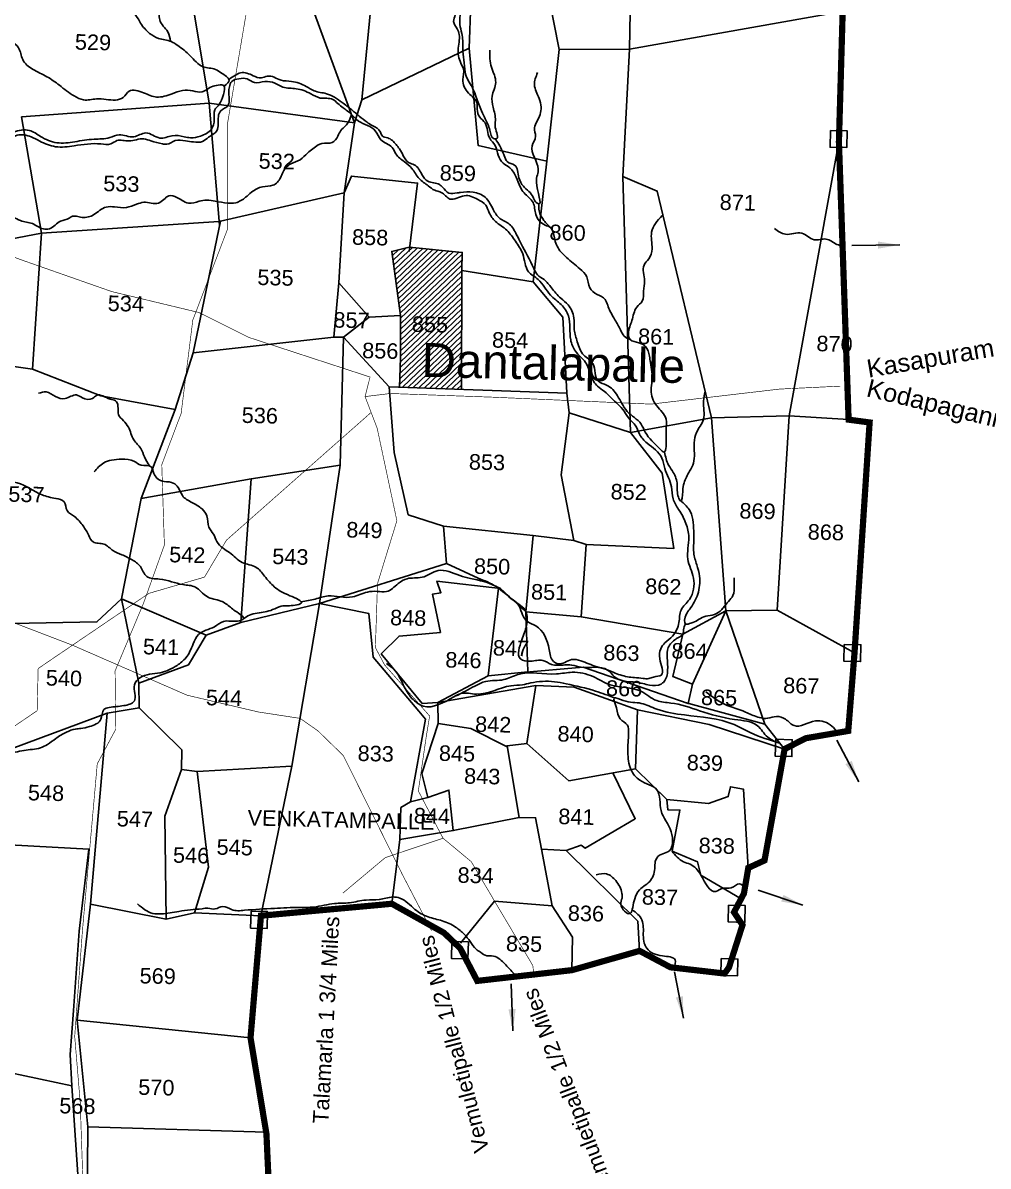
# Model space of a CAD drawing. Header units: feet. Extents: x 786471 to 797175, y 1568667 to 1582707.
# Drawn here: x 793916 to 795469, y 1574511 to 1576350 of the extents above; entities that cross this region are included whole.
import ezdxf
from ezdxf.enums import TextEntityAlignment as Align

# ---------------------------------------------------------------- set-up
doc = ezdxf.new("R2010")
doc.units = ezdxf.units.FT
doc.header["$LTSCALE"] = 15
doc.header["$MEASUREMENT"] = 0
doc.linetypes.add('HIDDEN2', pattern=[0.1875, 0.125, -0.0625])
for name, color, linetype in [('PLOT', 7, 'Continuous'), ('PLOT NO', 7, 'Continuous'), ('ROADS', 6, 'Continuous'), ('TANKS-STREAM', 4, 'Continuous'), ('text2', 7, 'Continuous'), ('VILLAGE', 30, 'Continuous'), ('VILLAGE STONES', 240, 'Continuous')]:
    doc.layers.add(name, color=color, linetype=linetype)
doc.layers.add('VILLAGE BOUNDRY', color=5, linetype='HIDDEN2', lineweight=100)
doc.styles.get("Standard").update_dxf_attribs({"font": 'arial.ttf'})
doc.linetypes.add('DOTS', pattern='A,1e-06,-3,["●",Standard,S=3,R=0,X=-1.25,Y=-1.25],-3', length=6.000001)
doc.dimstyles.get("Standard").update_dxf_attribs({"dimtxt": 0.18, "dimasz": 35, "dimexe": 0.18, "dimexo": 0.0625, "dimgap": 0.09, "dimtad": 0, "dimtih": 1, "dimtoh": 1, "dimdec": 4, "dimzin": 0, "dimdsep": 46, "dimtxsty": 'Standard', "dimcen": 0.09, "dimadec": 0, "dimazin": 0, "dimtfac": 1, "dimtdec": 4, "dimtofl": 0, "dimtmove": 0, "dimatfit": 3, "dimfxl": 1, "dimtolj": 1, "dimtzin": 0, "dimarcsym": 0})

msp = doc.modelspace()

# ---------------------------------------------------------------- hatches: boundary and pattern name
at = {"layer": 'VILLAGE', "lineweight": -2}
h = msp.add_hatch(dxfattribs=at)
h.set_pattern_fill('ANSI31', color=256, scale=50.532126, angle=-1.3773)
h.set_pattern_definition([(43.62269374, (-46443.632, 2862.1966), (-4.357804127, 4.572517276), [])])
h.paths.add_polyline_path([(794524.1, 1575879), (794524.1, 1575811.1), (794522.3, 1575764), (794622, 1575760.3), (794622.5, 1575951.5), (794623.2, 1575980.7), (794538, 1575989.1), (794509.7, 1575982.3)])
h.paths.add_polyline_path([(794539.2, 1575748.4), (794997.8, 1575737.4), (795000.3, 1575842), (794541.7, 1575853)], flags=9)
h.paths.add_polyline_path([(794535.3, 1575846.3), (794606.3, 1575844.6), (794607.2, 1575882.9), (794536.2, 1575884.6)], flags=24)

# ---------------------------------------------------------------- linework, layer by layer
at = {"layer": 'PLOT', "lineweight": -2}
for points in [[(793756.9, 1575817.3), (793638.8, 1575840.4), (793637.8, 1575897.7), (793648.6, 1575954.5), (793946.4, 1576011.4), (793914.2, 1576198.5), (794215.9, 1576220.9), (794157.4, 1576573), (794299.1, 1576601.5), (794408.2, 1576602.4), (794454.3, 1576562.7), (794575.6, 1576596.4), (794669.4, 1576587.9), (794775.8, 1576606.6), (794886, 1576628.8), (795158, 1576800.5)], [(794886, 1576628.8), (794895.3, 1576456.2), (794892.2, 1576307.6), (794881.6, 1576102.5)], [(794449.8, 1576189.3), (794299.1, 1576601.5)], [(794775.8, 1576606.6), (794746.6, 1576473.3), (794779, 1576307.1), (794759.5, 1576127.2), (794737.3, 1575933.4)], [(794669.4, 1576587.9), (794642.2, 1576528.7), (794634.6, 1576309.4)], [(794461.6, 1576226.2), (794479.3, 1576409.1), (794454.3, 1576562.7)], [(794892.2, 1576307.6), (795234.3, 1576367.9)], [(794759.5, 1576127.2), (794648.8, 1576152.8), (794634.6, 1576309.4), (794461.6, 1576226.2), (794449.8, 1576189.3)], [(794779, 1576307.1), (794892.2, 1576307.6)], [(794433.3, 1576076.5), (794449.8, 1576189.3), (794215.9, 1576220.9), (794232.9, 1576024.6)], [(795149.4, 1575717.6), (795229.3, 1576158.5)], [(794433.3, 1576076.5), (794445, 1576103.3), (794551.4, 1576092.2), (794537.7, 1575982.3)], [(795024.4, 1575714.3), (794893.9, 1575691.1), (794881.6, 1576102.5), (794937.1, 1576079.2), (795024.4, 1575714.3)], [(794416.6, 1575844.5), (794190.4, 1575819.1), (794234.2, 1576030.9), (794433.3, 1576076.5), (794424.6, 1575931.8)], [(794231.6, 1576030.3), (793946.4, 1576011.4), (793931.9, 1575793), (794041.5, 1575750.2), (794161.4, 1575727.7), (794190.4, 1575819.1)], [(794791.3, 1575755), (794785.2, 1575876.4), (794737.3, 1575933.4), (794622.5, 1575951.5), (794623.2, 1575980.7), (794538, 1575989.1), (794509.7, 1575982.3), (794524.1, 1575879), (794524.1, 1575811.1), (794522.3, 1575764)], [(794622, 1575760.3), (794622.5, 1575951.5)], [(794473.6, 1575876.5), (794424.6, 1575931.8), (794416.6, 1575844.5), (794432, 1575844.1), (794426.7, 1575638.5)], [(794524.1, 1575879), (794473.6, 1575876.5), (794432, 1575844.1), (794505.8, 1575764.6)], [(793716.8, 1575476.5), (793726.2, 1575539.2), (793752.1, 1575547.4), (793774.6, 1575684), (793756.9, 1575817.3), (793931.9, 1575793)], [(794822.5, 1575511), (794963.7, 1575504.6), (794944.9, 1575625.7), (794893.9, 1575691.1), (794795.5, 1575722.6), (794791.4, 1575754), (794505.8, 1575764.6), (794513.5, 1575658.8), (794536.5, 1575558.6), (794592.9, 1575540.2), (794737.3, 1575525.3)], [(794161.4, 1575727.7), (794106.8, 1575584.9)], [(794802.8, 1575517.1), (794782.3, 1575623), (794795.5, 1575722.6)], [(794978.4, 1575366.5), (795047.6, 1575404.2), (795024.4, 1575714.3), (795149.4, 1575717.6), (795244.9, 1575711.6)], [(795149.4, 1575717.6), (795129.7, 1575405.1)], [(794102.7, 1575287.9), (794182.9, 1575317.3), (794211.2, 1575364.8), (794075.2, 1575423.6), (794106.8, 1575584.9), (794283.5, 1575616.4), (794266.9, 1575385.5), (794393.4, 1575415.7), (794426.7, 1575638.5), (794283.5, 1575616.4)], [(794592.9, 1575540.2), (794597.9, 1575480.1)], [(794719.5, 1575305), (794817.7, 1575313.6), (794986.8, 1575254.9), (794993.8, 1575286.1), (794962.2, 1575298.3), (794978.4, 1575366.5), (794814.7, 1575394.3), (794725.8, 1575402.7), (794737.3, 1575525.3), (794802.8, 1575517.1), (794822.5, 1575511), (794814.7, 1575394.3)], [(793720.1, 1575031.7), (793729.1, 1575168), (793716.8, 1575476.5), (793895.3, 1575394.7), (793899.2, 1575383.9), (794035.4, 1575386.4), (794075.2, 1575423.6), (794102.7, 1575287.9), (794103.5, 1575247.9)], [(794393.4, 1575415.7), (794473, 1575399.6), (794479.8, 1575329.5), (794553.3, 1575242.7), (794564.2, 1575229.8), (794539.8, 1575096.9), (794568, 1575103.8), (794558.3, 1575142.6), (794584.6, 1575222.7), (794584.1, 1575256.4), (794558.9, 1575254.9), (794493, 1575334.7), (794521.7, 1575363.6), (794588.1, 1575369.3), (794575.3, 1575430.7), (794588.8, 1575433.3), (794582.4, 1575451.9), (794684.6, 1575440), (794597.9, 1575480.1), (794393.4, 1575415.7)], [(794684.6, 1575440), (794725.8, 1575402.7), (794728.9, 1575306), (794665.2, 1575299.4), (794584.1, 1575256.4)], [(794665.2, 1575299.4), (794681.6, 1575440.3)], [(794393.4, 1575415.7), (794349.1, 1575154)], [(795047.6, 1575404.2), (794993.8, 1575286.1)], [(795110.3, 1575221.6), (795047.6, 1575404.2), (795129.7, 1575405.1), (795254.4, 1575336.5)], [(794266.9, 1575385.5), (794211.2, 1575364.8)], [(794584.1, 1575256.4), (794741.9, 1575283.9), (794803.4, 1575281.4), (794905.3, 1575245)], [(794741.9, 1575283.9), (794727.2, 1575190.8)], [(794020.6, 1574574), (794003.8, 1574745.5), (794025.3, 1574932.1), (794032.8, 1575019.3), (794051.7, 1575239.5), (794103.5, 1575247.9), (794172, 1575180.6), (794171.8, 1575149), (794197, 1575145.9), (794349.1, 1575154), (794299.4, 1574913.7)], [(794902, 1575150.1), (794905.3, 1575245), (795020.3, 1575221.4), (795141.9, 1575181.7), (795110.3, 1575221.6), (794982, 1575256.5)], [(793995.3, 1574639.9), (793992.3, 1574690.4), (793997.5, 1574761.4), (794006.7, 1574888.7), (794022.5, 1575020.6), (793835.4, 1575030.8), (793720.1, 1575031.7), (793643.8, 1575038.8), (793622.5, 1575186.2), (793680.7, 1575155), (793729.1, 1575168), (793899.2, 1575182.6), (794051.7, 1575239.5)], [(794695.7, 1575185.5), (794636.9, 1575214.8), (794584.6, 1575222.7)], [(794952.6, 1575100.4), (794902, 1575150.1), (794794.7, 1575130.9), (794727.2, 1575190.8), (794695.4, 1575187.1), (794715, 1575071.6)], [(794192.2, 1574918.5), (794146.7, 1574907.9), (794144.5, 1575073.8), (794171.8, 1575149)], [(794197, 1575145.9), (794215, 1574991.9), (794192.2, 1574918.5), (794299.4, 1574913.7)], [(794865.4, 1575143.5), (794901.7, 1575069.6), (794820.9, 1575022.3), (794814.8, 1575027), (794790.7, 1575018.5)], [(795071.9, 1574940.8), (795007.2, 1574979.1), (795001.5, 1575000.5), (794960.8, 1575017.5), (794973.5, 1575083.5), (794953.8, 1575084), (794952.6, 1575100.4), (795019.4, 1575094.3), (795051.3, 1575105.4), (795054.6, 1575121), (795075.8, 1575117.2), (795083.5, 1574990.6)], [(794522.7, 1575036.4), (794608.9, 1575050.7), (794601.9, 1575115.7), (794568, 1575103.8)], [(794539.8, 1575096.9), (794524.4, 1575087.6), (794522.7, 1575036.4), (794510, 1574932.9)], [(794608.9, 1575050.7), (794715, 1575071.6), (794741.3, 1575071.3), (794750.8, 1575020.9), (794768.1, 1574929.5), (794800.8, 1574879.3), (794799.6, 1574826.1)], [(794750.8, 1575020.9), (794790.7, 1575018.5), (794905.9, 1574904.8), (794908.6, 1574857.1)], [(794768.1, 1574929.5), (794675.3, 1574937), (794620.2, 1574869.3)], [(794025.3, 1574932.1), (794146.7, 1574907.9)], [(794003.8, 1574745.5), (794282.6, 1574717.4)], [(794011.2, 1574402.6), (793995.3, 1574639.9), (793894.1, 1574661.7), (793800.5, 1574662.8), (793791.6, 1574626.4), (793544.2, 1574711.6)], [(794019.9, 1574442.6), (794020.6, 1574574), (794307.7, 1574565.3)]]:
    msp.add_lwpolyline(points, dxfattribs=at)
at = {"layer": 'ROADS', "linetype": 'DOTS', "lineweight": -3, "ltscale": 0.25, "const_width": 1}
for points in [[(794015.8, 1574400.1), (794008.6, 1574613), (793999.7, 1574719.6), (794012, 1574887.8), (794036, 1575158), (794065.9, 1575213.9), (794064.7, 1575307.4), (794110.5, 1575416.5), (794144, 1575510), (794139.8, 1575639.1), (794171, 1575721.8), (794189.7, 1575871.7), (794245.6, 1576018.2), (794245.6, 1576188.1), (794290.2, 1576451.2), (794303.9, 1576631.6), (794343.9, 1576709.8), (794376.8, 1576859.4), (794459.2, 1577103.9), (794511.7, 1577248), (794502.3, 1577315.3), (794410.3, 1577448.1)], [(794199.4, 1575884), (794059.4, 1575917.6), (793911.1, 1575969.6), (793731.9, 1576038.9), (793652.2, 1576087.3), (793580.2, 1576146.2), (793553.1, 1576169.7), (793452.4, 1576218.1), (793291.3, 1576268.4), (793118.7, 1576324), (793047.1, 1576392.4), (792741.7, 1576455.7), (792381.3, 1576544.3), (792234.5, 1576573.6), (792052.7, 1576629.6), (791791.2, 1576745), (791631, 1576846.7), (791563.4, 1576855.9)], [(794119, 1575432.2), (793996.1, 1575348.8), (793755.6, 1575441), (793555.6, 1575556.1), (793334.9, 1575737.5), (792980.9, 1575973), (792792.9, 1576135.8), (792583.7, 1576323.7), (792356.4, 1576494.9), (792266.8, 1576567.5)], [(794466.9, 1575748.7), (794474.9, 1575780.2), (794279.9, 1575843.9), (794199.4, 1575884)], [(794431.3, 1574950.1), (794499.5, 1575007.2), (794592.4, 1575038.3), (794552.6, 1575114.3), (794565.5, 1575203), (794570.8, 1575234.9), (794498.2, 1575317.3), (794483.5, 1575345), (794486.9, 1575447.9), (794518.1, 1575549), (794486.4, 1575697.7), (794466.9, 1575748.7), (794507.3, 1575753.7), (794671.4, 1575747.8), (794927.1, 1575736.6), (795133.8, 1575760.8), (795231.6, 1575765.5)], [(794476.6, 1575723.2), (794243.8, 1575517.7), (794208.5, 1575458.3), (794119, 1575432.2)], [(793996.1, 1575348.8), (793940.9, 1575311.3), (793939.3, 1575243.5), (793875.4, 1575199.9), (793760.9, 1575139.9), (793676.3, 1575067.9), (793601.8, 1574969.8), (793572.9, 1574901.3), (793544.7, 1574805), (793526.6, 1574777.1), (793475.1, 1574743.7), (793444.8, 1574692.6), (793390.1, 1574630.9), (793365.9, 1574575.8), (793344.5, 1574527.2), (793325.7, 1574458)], [(793996.1, 1575348.8), (794180.5, 1575268.4), (794295.2, 1575241.4), (794362.4, 1575231.1), (794391, 1575211.1), (794431.9, 1575171.3), (794526.5, 1574980.7), (794573.9, 1574889.6)], [(794592.4, 1575038.3), (794637.8, 1575000.6), (794675.3, 1574937), (794698.9, 1574897.3), (794736.8, 1574833.5), (794738.4, 1574819.2)]]:
    msp.add_lwpolyline(points, dxfattribs=at)
at = {"layer": 'TANKS-STREAM', "lineweight": -2}
for points in [[(794364.1, 1575418.6), (794386.8, 1575423.1), (794407.5, 1575428.1), (794427.1, 1575426.4), (794446.6, 1575426.5), (794470.8, 1575434.3), (794486.2, 1575435.4), (794501.3, 1575435.1), (794520.1, 1575447.8), (794534.4, 1575455.8), (794558.5, 1575458), (794584.3, 1575468.8), (794619.2, 1575460.8), (794636.6, 1575456.1), (794678.1, 1575443), (794702.1, 1575424.1), (794712.6, 1575414.6), (794726.2, 1575388.5), (794741.5, 1575379.8), (794763.2, 1575341.8), (794769.9, 1575322.8), (794777.5, 1575318.8), (794799, 1575325.6), (794813.9, 1575323.7), (794840.1, 1575314.1), (794855.1, 1575309.6), (794877.5, 1575300.9), (794900.5, 1575296.6), (794914.1, 1575295.5), (794923.4, 1575295.1), (794931.1, 1575297.6), (794943.4, 1575300.8), (794940.9, 1575327.1), (794942.6, 1575343.1), (794949.4, 1575352.6), (794961.5, 1575363.5), (794971.9, 1575385.3), (794975.3, 1575405.3), (794988.7, 1575422.4), (794995.4, 1575456.8), (794986.2, 1575487.4), (794987.7, 1575522.7), (794983.2, 1575544.5), (794971.4, 1575567.3), (794962.5, 1575584.4), (794960, 1575603.5), (794949.3, 1575632.9), (794944.6, 1575649.9), (794920.7, 1575674), (794908.5, 1575688.2), (794901.6, 1575702.9), (794893.3, 1575711.4), (794883.7, 1575725.2), (794863.1, 1575746.5), (794851.8, 1575757.3), (794841, 1575765.3), (794830, 1575782.8), (794821.6, 1575803.8), (794805.3, 1575821.8), (794797.7, 1575840.1), (794794.1, 1575878.4), (794782.5, 1575896.6), (794765.1, 1575912.1), (794745.4, 1575937.1), (794729.9, 1575949.5), (794720.5, 1575978.2), (794708.8, 1575998.5), (794694.9, 1576016.4), (794676.7, 1576030.5), (794666.6, 1576044.5), (794661.1, 1576056.6), (794648.5, 1576065.8), (794626.6, 1576071.9), (794603.3, 1576066.5), (794589.5, 1576077.2), (794578.9, 1576080.6), (794568.5, 1576087.8), (794553.9, 1576099.3), (794542.1, 1576115.7), (794530, 1576126.6), (794516.4, 1576139.1), (794510.3, 1576149.6), (794492.4, 1576161.8), (794483.4, 1576176.2), (794470.8, 1576185), (794456.3, 1576191.9), (794444.9, 1576202.5), (794431.5, 1576213.4), (794423, 1576220.2), (794414.9, 1576226.8), (794394.7, 1576229), (794379.5, 1576235.8), (794356.1, 1576243.9), (794334.8, 1576246.7), (794321.5, 1576253), (794305.7, 1576255.5), (794288.8, 1576253.8), (794277, 1576259.8), (794264, 1576260.1), (794252.4, 1576255.5), (794248.5, 1576247), (794248.1, 1576230.4), (794246.3, 1576216.8), (794234.6, 1576208.4), (794230.5, 1576187.5), (794228.2, 1576176.2), (794215.1, 1576166), (794205.2, 1576159.1), (794190.8, 1576158.3), (794178.1, 1576159.9), (794161.4, 1576160.4), (794147.8, 1576154.6), (794141.1, 1576155.2), (794122.3, 1576159.9), (794110.8, 1576163.3), (794087, 1576159.9), (794067.6, 1576160.4), (794057.7, 1576155.3), (794041.9, 1576155.1), (793999.1, 1576152.2), (793968.6, 1576150.7), (793943.5, 1576159.7), (793929.5, 1576166.4), (793907.3, 1576169.1), (793892, 1576162.3), (793876.9, 1576159.3), (793860.7, 1576155.8), (793844.7, 1576158.2), (793821.5, 1576155.3), (793806, 1576152.8), (793785.4, 1576152.6), (793765.1, 1576149.9), (793742, 1576141.2), (793723.8, 1576143.9), (793708.7, 1576145), (793690.5, 1576143.8), (793674.7, 1576144.7), (793645.6, 1576149.8), (793619.7, 1576145.5), (793603.4, 1576149.8), (793583.1, 1576149.9), (793555.5, 1576153.2), (793541.1, 1576151), (793527.4, 1576156.8), (793492.9, 1576160.9), (793467.7, 1576159.2), (793446.5, 1576166), (793421.4, 1576166.7), (793386.6, 1576175.9), (793364.1, 1576186), (793339.9, 1576173.8), (793326.1, 1576169.5), (793310.1, 1576164), (793296.1, 1576155.1), (793281.2, 1576148.9), (793257.6, 1576132), (793242.1, 1576121.4), (793225, 1576100), (793221.8, 1576096.9), (793213.7, 1576092), (793206.8, 1576082.7), (793194.5, 1576071.1), (793181.4, 1576067.6), (793160.6, 1576069.6), (793127.1, 1576076.4), (793107.4, 1576084.4), (793074.9, 1576085), (793063.3, 1576091.5), (793032.9, 1576097.4), (793024.6, 1576101.9), (793010, 1576104.5), (792994.5, 1576106.4), (792986.4, 1576111.5), (792973.8, 1576120.6), (792963.6, 1576126.3), (792946, 1576130.8), (792935.5, 1576139.5), (792922.2, 1576150), (792906.8, 1576155.6), (792888.1, 1576171.5), (792873.1, 1576174.8), (792861.3, 1576185.3), (792856, 1576199.9), (792850.1, 1576212.8), (792832.9, 1576231.1), (792821.3, 1576243.3), (792810.4, 1576256.6), (792788.5, 1576263.2), (792772.2, 1576267), (792751.7, 1576285.3), (792742.1, 1576298.8), (792729.2, 1576313.6), (792727.9, 1576335.1), (792721.7, 1576349.4), (792715.3, 1576364.4), (792718.6, 1576397.1), (792723.2, 1576421.3), (792722.1, 1576436.2), (792727.6, 1576452.9), (792730.9, 1576469.6), (792725.9, 1576498.9), (792732.8, 1576522.4), (792732.7, 1576535.2), (792736.8, 1576548.9), (792741.6, 1576571.7), (792737.7, 1576587.7), (792742.7, 1576602.5), (792749.1, 1576620.8), (792746.2, 1576641.2), (792750.2, 1576658.3), (792760.2, 1576672.8), (792754.3, 1576699.2)], [(794893.3, 1575840.6), (794883.9, 1575845.8), (794877.8, 1575856), (794869, 1575872), (794861.5, 1575885.8), (794857.3, 1575895.7), (794853.1, 1575904.9), (794840.3, 1575913.1), (794828.6, 1575923.8), (794823.6, 1575941.6), (794812.6, 1575954.2), (794791.2, 1575972.4), (794780.5, 1575983.4), (794771.5, 1576004.2), (794765.8, 1576020.2), (794756.6, 1576024.6), (794741.5, 1576041.6), (794737.2, 1576060.9), (794722.7, 1576076.3), (794716.6, 1576085.9), (794709.8, 1576101.8), (794699.7, 1576116.6), (794689.2, 1576124.2), (794681, 1576136.8), (794676, 1576152.7), (794667.4, 1576164.4), (794659.9, 1576189), (794651.3, 1576198.4), (794647.3, 1576211), (794647, 1576220.3), (794633.3, 1576236.9), (794624.2, 1576258.9), (794625.2, 1576275.8), (794622.1, 1576282.5), (794616.7, 1576305.7), (794618.3, 1576331.2), (794615, 1576340.1), (794609.4, 1576352), (794612, 1576362.9), (794612.7, 1576373.3), (794612.5, 1576390.1), (794616.3, 1576410), (794615, 1576423.5), (794612.1, 1576438.6), (794615.6, 1576469.3), (794607.8, 1576480), (794597.6, 1576492.7), (794583.8, 1576501.5), (794566.1, 1576516.7), (794542.7, 1576528.3), (794529.1, 1576537), (794510, 1576546.6), (794501.8, 1576555), (794483.2, 1576570.7), (794462, 1576582.4), (794452.7, 1576590.8), (794438.7, 1576597.7), (794422.8, 1576604.5), (794404.7, 1576619.2), (794375, 1576640.4)], [(794534.2, 1576533.9), (794558, 1576526.3), (794587.8, 1576510.3), (794608, 1576491.2), (794611.5, 1576485.8), (794623.2, 1576468.3), (794621.6, 1576447.4), (794619.3, 1576433.9), (794622.5, 1576422.9), (794621, 1576414.8), (794614.7, 1576400.9), (794621.4, 1576379.3), (794621.2, 1576370.1), (794619.4, 1576347.3), (794622.5, 1576332.8), (794624, 1576321.4), (794624.1, 1576304.4), (794626.4, 1576285.4), (794629.2, 1576265.5), (794640.5, 1576244), (794645.7, 1576230.3), (794654.4, 1576208.1), (794660.3, 1576195.3), (794667.6, 1576177.2), (794674.4, 1576163.4), (794677.9, 1576163.3), (794676.4, 1576181.5), (794676.6, 1576192.7), (794672.9, 1576214.4), (794671.4, 1576231.8), (794677.1, 1576254), (794674.9, 1576266.1), (794670.2, 1576278.4), (794667.7, 1576306.2)], [(794240.4, 1576248.1), (794248, 1576258.3), (794243.8, 1576263.6), (794236.1, 1576269), (794226.1, 1576274.9), (794206.2, 1576279.4), (794185.2, 1576297.3), (794165.4, 1576313.6), (794155.1, 1576319.7), (794134.6, 1576324.9), (794120.3, 1576333), (794105.7, 1576349.4), (794098, 1576361.5), (794081.3, 1576371.3), (794055.6, 1576380.6), (794040.3, 1576384.9), (794023.6, 1576391.6), (794014.6, 1576404.8), (794005.9, 1576412), (793993.1, 1576422.4), (793985.2, 1576440.9), (793979.6, 1576449.5), (793962.6, 1576454.7), (793950.2, 1576461.7), (793945.8, 1576469.4), (793939.1, 1576472.2), (793918.4, 1576475.7)], [(794153.9, 1576320.2), (794149.6, 1576335.4), (794142, 1576344.8), (794136.5, 1576354.6), (794132.5, 1576373.4), (794121.9, 1576382.6), (794117.7, 1576390.2), (794103.8, 1576394.5), (794093.7, 1576400.5), (794088.2, 1576411.2), (794083.3, 1576420.5), (794070, 1576430.5), (794063.8, 1576436.8)], [(793504.9, 1576169.6), (793525.3, 1576165.7), (793539.7, 1576161.4), (793557.1, 1576163.3), (793574.1, 1576161.4), (793596.8, 1576159.2), (793608.7, 1576157.5), (793618.8, 1576155.5), (793642.5, 1576156.7), (793654.4, 1576158.4), (793671.3, 1576152.3), (793688.1, 1576149.9), (793710.8, 1576152.2), (793738.9, 1576149), (793748.3, 1576150.7), (793759, 1576157.8), (793781, 1576162.1), (793804.9, 1576163.6), (793812.1, 1576162.4), (793826.1, 1576164.6), (793845.5, 1576166.1), (793862.3, 1576163.2), (793873.9, 1576164), (793887.5, 1576171.5), (793901.4, 1576174.7), (793914, 1576177.3), (793926.5, 1576176.9), (793944.8, 1576167.1), (793971, 1576157), (793999.9, 1576158.6), (794030.8, 1576162.8), (794056.2, 1576165.3), (794071, 1576169.7), (794094.9, 1576166.6), (794114.3, 1576172.8), (794136.6, 1576164.6), (794156.5, 1576168.3), (794175.7, 1576166.8), (794186.2, 1576165), (794202, 1576167.8), (794219.6, 1576178.7), (794224.2, 1576194.5), (794225, 1576209.8), (794232.2, 1576218.7), (794238.9, 1576234.5), (794239.1, 1576249.4), (794233.6, 1576250.1), (794212.3, 1576242.8), (794204.7, 1576238.7), (794189.8, 1576240.6), (794173.1, 1576241), (794156.3, 1576235.7), (794131.5, 1576230.6), (794110.6, 1576237.4), (794087.3, 1576239.8), (794077.8, 1576230), (794050.5, 1576226.7), (794034.6, 1576227.5), (794013.9, 1576226), (793998.9, 1576232.3), (793975, 1576249.5), (793955.1, 1576263.3), (793932, 1576275.3), (793916.1, 1576290.9), (793909.5, 1576309.5), (793897.2, 1576320.7), (793862.9, 1576334.8)], [(794247.8, 1576258.9), (794258.3, 1576265.9), (794266.7, 1576269.6), (794286.9, 1576264.9), (794299.9, 1576261.3), (794309.6, 1576264.2), (794331.7, 1576257.8), (794348.6, 1576255.7), (794372.1, 1576247.5), (794384.8, 1576240.6), (794404.8, 1576235.9), (794429.8, 1576222), (794445.5, 1576210), (794470, 1576190.2), (794478.5, 1576184.7)], [(794676.9, 1576163.2), (794689.3, 1576140.1), (794690.7, 1576136.4), (794695.7, 1576126.6), (794707.5, 1576121.1), (794714.5, 1576100.8), (794721.6, 1576087), (794730.3, 1576078.8), (794737.3, 1576069.7), (794741.1, 1576061.9), (794745, 1576059.1), (794742.6, 1576093.7), (794745.6, 1576114.7), (794735.6, 1576152.2), (794741.2, 1576167.4), (794739.3, 1576180.9), (794743.7, 1576191.5), (794750, 1576214.3), (794746.9, 1576228.3), (794739.4, 1576250.3), (794744.4, 1576269.8)], [(794444.9, 1576202.5), (794440.5, 1576190.6), (794435.5, 1576184.2), (794427.9, 1576176.6), (794423.3, 1576167.7), (794414, 1576157.3), (794397.2, 1576156), (794391.6, 1576153.5), (794374.4, 1576140.4), (794362.2, 1576129.8), (794347.3, 1576123.1), (794335.2, 1576110.2), (794331, 1576100.8), (794318.7, 1576088.6), (794302.1, 1576086.2), (794284.1, 1576077.4), (794274.7, 1576069.3), (794258.7, 1576060.5), (794245.5, 1576060.1), (794225.9, 1576062.8), (794212.1, 1576064.7), (794199.9, 1576062.9), (794182.8, 1576059.9), (794172.4, 1576064.4), (794164, 1576068.9), (794151.4, 1576071.7), (794143, 1576065.7), (794134.5, 1576059.9), (794110.7, 1576061.2), (794099.3, 1576058), (794082.8, 1576052.9), (794064, 1576053.8), (794050.4, 1576053.6), (794030.5, 1576041.4), (794011.6, 1576037), (793994.1, 1576038), (793990.7, 1576035.5), (793977.1, 1576030.8), (793959, 1576018.8), (793949.3, 1576018.3), (793931.7, 1576026.9), (793912.3, 1576031.8), (793889.7, 1576042.4), (793873.5, 1576042.6), (793839.6, 1576045.7), (793796.4, 1576049.1), (793780.4, 1576050.8), (793777.6, 1576049.1), (793762.8, 1576045.7), (793756.3, 1576041.5), (793747.2, 1576030), (793730.6, 1576015.7), (793727.6, 1576014.2), (793715.6, 1576011.9), (793706.4, 1576004.5), (793691.4, 1575988.8), (793683.6, 1575977.3), (793672, 1575968.1), (793662.9, 1575957.3), (793652.6, 1575940.7), (793641, 1575925.8), (793636.8, 1575918.7), (793640.5, 1575906.6), (793637.8, 1575894.2), (793630.8, 1575884.1), (793630.1, 1575863.5), (793623.6, 1575853.3), (793608.3, 1575841.9), (793593.3, 1575831), (793575.9, 1575815.9), (793567, 1575806.9), (793555.2, 1575792.6), (793548.9, 1575777.8), (793536.3, 1575763.7), (793530.5, 1575757.2), (793517.6, 1575748.9), (793506.1, 1575733.6), (793499.4, 1575731.6), (793478.7, 1575730.5), (793460.8, 1575727.9), (793441.5, 1575723), (793430.7, 1575712), (793420.5, 1575706.7), (793418.4, 1575700.6), (793399.2, 1575701.4), (793384.3, 1575702.2), (793359, 1575700.4), (793334.4, 1575689.3), (793325.3, 1575684.5), (793314.7, 1575683.2), (793304, 1575676.2), (793291, 1575669.9), (793275.7, 1575669.2), (793256.3, 1575676.1)], [(794478.5, 1576184.7), (794491.6, 1576174.3), (794494.8, 1576167.7), (794503.3, 1576164.8), (794516.8, 1576154.2), (794522.1, 1576147.2), (794528.4, 1576136.1), (794537.6, 1576124.9), (794546, 1576121.6), (794558.4, 1576106.1), (794568.1, 1576095), (794577.2, 1576092.7), (794586.6, 1576089.7), (794591.7, 1576085.4), (794601.9, 1576076.1), (794614.9, 1576076.2), (794620.4, 1576077), (794640.8, 1576077.4), (794660.1, 1576069.3), (794673.1, 1576049.6), (794683.7, 1576035.2), (794698.7, 1576026.3), (794710.8, 1576008.9), (794717.6, 1575995.4), (794738.4, 1575954.7), (794744.3, 1575944.6), (794755, 1575936.8), (794766.6, 1575923.9), (794781.9, 1575906.8), (794793.6, 1575896.3), (794802.9, 1575875.4), (794803.5, 1575856.3), (794808.4, 1575836.9), (794818.8, 1575815.4), (794833.3, 1575801.7), (794842.3, 1575773.3), (794855.6, 1575767.2), (794873, 1575750.1), (794880.1, 1575737.5), (794888.7, 1575724.9), (794911.1, 1575704.4), (794917.8, 1575691.3), (794942.5, 1575663.6), (794947.5, 1575659.5), (794951.4, 1575677.8), (794951.2, 1575693.7), (794951.1, 1575712.6), (794936.1, 1575733.9), (794927, 1575759.4), (794928.9, 1575773.8), (794926, 1575803.3), (794924.4, 1575814), (794918, 1575829.1), (794907.2, 1575835.4), (794893.7, 1575840.2), (794892.8, 1575861.1), (794896.3, 1575871.1), (794904.1, 1575892.7), (794912.7, 1575902.3), (794915.1, 1575918.5), (794916.7, 1575935), (794915.8, 1575960.2), (794923.2, 1575970.3), (794928.6, 1575986.3), (794927.9, 1576013.3), (794944.8, 1576040.1)], [(794746.6, 1576058.7), (794747, 1576047.6), (794754.7, 1576032), (794766.5, 1576019.6)], [(795125.7, 1576019.2), (795143.4, 1576009.8), (795169.5, 1576011.6), (795189.4, 1576001.1), (795208.4, 1576002.1), (795226.1, 1575993.6), (795235.7, 1575990.8)], [(794120.1, 1575637.1), (794111.9, 1575651.6), (794106, 1575665.4), (794094.8, 1575679.2), (794086, 1575699.6), (794078.1, 1575709.9), (794070.4, 1575719.5), (794069.3, 1575733.5), (794065.4, 1575742.1), (794056.7, 1575744.8), (794034.8, 1575750.6), (794028.6, 1575745.9), (794012.1, 1575746.8), (794002.5, 1575751.3), (793984.3, 1575745.6), (793968.7, 1575748.9), (793953.8, 1575756.3), (793941.3, 1575754)], [(794948.8, 1575659.6), (794955.3, 1575638.5), (794962.8, 1575626.8), (794969.2, 1575607.3), (794971.1, 1575586.8), (794974.4, 1575580.9), (794977.9, 1575595.9), (794980.1, 1575610.1), (794989.1, 1575628.8), (794995.2, 1575641.4), (794996.4, 1575674.3), (795000.2, 1575690.8), (795011.2, 1575711.9), (795011.5, 1575741.5), (795014.1, 1575757.3)], [(793746.9, 1575154), (793764.5, 1575155.7), (793770.5, 1575160), (793785.6, 1575164.8), (793803.6, 1575162.2), (793824.1, 1575164.6), (793844.1, 1575175.2), (793870.1, 1575172.3), (793892, 1575175.1), (793904.1, 1575176.8), (793918.2, 1575179.7), (793944.6, 1575183.8), (793956, 1575189.2), (793969.1, 1575198.6), (793986.6, 1575209.1), (794000.8, 1575214), (794009.4, 1575214.9), (794023.3, 1575217.9), (794041.9, 1575229.8), (794046.6, 1575245.2), (794055.4, 1575248.6), (794078.7, 1575251.6), (794095.7, 1575259.1), (794095.7, 1575284.9), (794104.5, 1575296.4), (794137.1, 1575304.6), (794164.3, 1575316.3), (794178.7, 1575328.5), (794190.2, 1575350.8), (794198.7, 1575366), (794224.6, 1575378.6), (794238.9, 1575386.9), (794264.7, 1575388.1), (794271.1, 1575391.2), (794258.2, 1575403.8), (794250.4, 1575409.9), (794234.7, 1575419.8), (794212.6, 1575427), (794193.8, 1575442.3), (794173.7, 1575446.3), (794155.6, 1575451), (794136.1, 1575455.3), (794115.5, 1575459.3), (794105.3, 1575475.5), (794092, 1575486.2), (794075.6, 1575494.4), (794061.2, 1575500.9), (794046.8, 1575511.4), (794029.2, 1575514.9), (794022.3, 1575525.4), (794013.1, 1575540.8), (793999.3, 1575555.6), (793987.5, 1575565.4), (793982.5, 1575579.3), (793969.4, 1575584.8), (793947.1, 1575590.7), (793907, 1575610.1), (793887.7, 1575614.6), (793865.9, 1575627.8), (793852.2, 1575634.5), (793833.2, 1575638.2), (793814.5, 1575651.2), (793780.9, 1575655.4), (793772.1, 1575668.9), (793761, 1575669.5), (793745.2, 1575672.9), (793728.2, 1575674.5), (793700.9, 1575683.8)], [(794271.3, 1575391.4), (794280.8, 1575397.1), (794293.5, 1575400.2), (794318.2, 1575406), (794331.8, 1575411.4), (794354.2, 1575413), (794364.1, 1575416.5), (794346.1, 1575428.4), (794320.8, 1575442.8), (794305.3, 1575460), (794291.4, 1575474.3), (794269.3, 1575482), (794248.9, 1575497.7), (794238.4, 1575504.7), (794228.4, 1575515.7), (794223, 1575527.4), (794215.7, 1575538.8), (794212.5, 1575556.7), (794204.6, 1575567.9), (794188, 1575578.5), (794172.9, 1575589.5), (794164.7, 1575604.5), (794155.6, 1575610.6), (794139.6, 1575613), (794127, 1575625.2), (794122.7, 1575635.7), (794106.7, 1575638.4), (794095.1, 1575644.7), (794075.2, 1575647.9), (794059, 1575646.5), (794046.5, 1575642), (794030.9, 1575627.5)], [(794974.7, 1575580.8), (794988.2, 1575567.3), (794995.6, 1575532.7), (794995.6, 1575513.2), (794995.7, 1575497.7), (795000.6, 1575478.2), (795005, 1575459.6), (795002.1, 1575430.8), (794996.6, 1575418.1), (794989.2, 1575406.9), (794983.6, 1575398.4), (794982.9, 1575382.6), (794991.3, 1575384.4), (795001.8, 1575389), (795011.7, 1575394.6), (795025.5, 1575397.2), (795038, 1575403.4), (795043.3, 1575409.1), (795051.6, 1575419.3), (795058.8, 1575428.9), (795060.8, 1575444.9), (795060.8, 1575457)], [(794971.1, 1575361.4), (794967.1, 1575358.7), (794954.6, 1575344.9), (794953, 1575328.5), (794953.7, 1575308.4), (794947.9, 1575290.2), (794943.1, 1575286.3), (794924.6, 1575284.6), (794902.9, 1575289.4), (794894, 1575289.9), (794880.6, 1575291.8), (794868.4, 1575297.9), (794857, 1575308.9), (794814.8, 1575313.4), (794799.3, 1575316.8), (794788.1, 1575317.1), (794766.7, 1575318), (794752.9, 1575324.3), (794733, 1575323), (794716.9, 1575326.8), (794719.2, 1575357.6), (794726.5, 1575380.4), (794725.8, 1575402.7), (794705.2, 1575421.3), (794678.1, 1575443), (794648.7, 1575456.6)], [(794982, 1575383.2), (794979.4, 1575373.8), (794978.1, 1575366.5), (794971.1, 1575361.4)], [(794869.1, 1575264), (794837.7, 1575275), (794790.4, 1575286.8), (794771.6, 1575290.1), (794733.4, 1575288.1), (794720.2, 1575285.2), (794701.7, 1575283.6), (794646.2, 1575270.1), (794621.1, 1575271.1), (794609.8, 1575265.9), (794560.3, 1575250.9), (794542.3, 1575263.3), (794528.3, 1575284.9), (794517.3, 1575305.3), (794501.3, 1575319.4)], [(794613.6, 1575267.2), (794628.6, 1575275.1), (794643.6, 1575283.1), (794661, 1575290.5), (794690.2, 1575293.4), (794712.8, 1575301.7), (794775, 1575302.5), (794800.3, 1575305.3), (794833.7, 1575298.3), (794861.5, 1575285.1), (794910.7, 1575274.9), (794936.1, 1575259.7), (794958.9, 1575255.8), (795005.2, 1575243.5), (795061.5, 1575229.3), (795098.2, 1575219.3), (795114.7, 1575200.8), (795134.4, 1575191.2)], [(795134.4, 1575191.2), (795086.5, 1575208.3), (795060.6, 1575221), (794981.1, 1575236.6), (794936.3, 1575246), (794911.2, 1575255.3), (794882.1, 1575259.9), (794867.9, 1575263.6), (794871.4, 1575248), (794877.3, 1575230.4), (794889.1, 1575220.1), (794890.9, 1575208), (794889.7, 1575176.8), (794894.7, 1575148.8), (794909, 1575131.5), (794936.6, 1575116.1), (794943.2, 1575082.8), (794959.5, 1575048.6), (794954.1, 1575016.3), (794943.2, 1575012.4), (794934.7, 1575003.8), (794933.2, 1574992.6), (794926.4, 1574970.5), (794908.5, 1574955.1), (794900.7, 1574940.8), (794897.5, 1574927.1), (794893.3, 1574917.3), (794878.4, 1574932), (794880.3, 1574942.1), (794880.1, 1574949.6), (794870.2, 1574970.2), (794855.5, 1574980.9), (794838.8, 1574979.7)], [(795226.7, 1575207.9), (795217.9, 1575218.7), (795191.5, 1575226.9), (795157.2, 1575219.4), (795143.3, 1575229.7), (795128.8, 1575234.2), (795114.6, 1575231.2), (795093.5, 1575235), (795074.5, 1575243), (795049.7, 1575251.9), (795015.3, 1575273.6)], [(794960.8, 1575017.5), (794979.2, 1575000.5), (794989.9, 1574996.5), (795007.2, 1574979.1), (795031.3, 1574952.7), (795042.8, 1574958), (795056, 1574958.3), (795069.5, 1574965.1), (795078.1, 1574958.6)], [(794100.8, 1574932.8), (794125.3, 1574917.4), (794138.9, 1574916.7), (794167.3, 1574920.5), (794185.8, 1574923.2), (794204.8, 1574925), (794214, 1574925.8), (794225.4, 1574924.5), (794238.2, 1574928.5), (794252, 1574923.5), (794272.9, 1574922.4), (794321, 1574925.5), (794361.4, 1574927), (794384.4, 1574927.6), (794417.8, 1574933.2), (794441.9, 1574934.6), (794468.5, 1574938.9), (794489.6, 1574939.7), (794511.6, 1574943.8), (794522.9, 1574942), (794547.2, 1574923.8), (794568.3, 1574911.8), (794591, 1574905.5), (794612.6, 1574895.3), (794626.2, 1574884), (794636.1, 1574872), (794645.4, 1574859.8), (794652.7, 1574854.8), (794662.7, 1574849.2), (794670.5, 1574849), (794690.3, 1574837.9), (794702.8, 1574824.2), (794710.5, 1574816.2)], [(794896.6, 1574923.5), (794912.4, 1574906.8), (794914.6, 1574895.1), (794916.1, 1574869.7), (794920, 1574861.7), (794945.5, 1574849), (794965.8, 1574842.7), (794964.3, 1574830)]]:
    msp.add_spline(points, degree=3, dxfattribs=at)
at = {"layer": 'VILLAGE BOUNDRY', "lineweight": -2, "ltscale": 25, "const_width": 10}
msp.add_lwpolyline([(795235.2, 1576362.9), (795229.3, 1576158.5), (795244.9, 1575711.6), (795278.7, 1575707.1), (795254.4, 1575336.5), (795244.3, 1575210.9), (795176, 1575199.2), (795141.9, 1575181.7), (795109.6, 1575002.6), (795083.5, 1574990.6), (795076.5, 1574949.6), (795060.5, 1574919.2), (795074.2, 1574898.8), (795052.4, 1574830.5), (795045.3, 1574820.7), (794958.3, 1574830.7), (794908.6, 1574857.1), (794799.6, 1574826.1), (794647.4, 1574808.8), (794620, 1574861.2), (794594.1, 1574886), (794510, 1574932.9), (794299.4, 1574913.7), (794282.6, 1574717.4), (794308.2, 1574562.8), (794314, 1574435.8)], dxfattribs=at)
at = {"layer": 'VILLAGE STONES', "lineweight": -2}
for points in [[(795215.8, 1576176.9), (795242.5, 1576176.3), (795241.9, 1576149.2), (795215.2, 1576149.8)], [(795238, 1575350.2), (795264.8, 1575349.6), (795264.1, 1575322.4), (795237.4, 1575323.1)], [(795127.6, 1575197.4), (795154.3, 1575196.7), (795153.7, 1575169.6), (795126.9, 1575170.2)], [(794283.4, 1574921), (794310.1, 1574920.3), (794309.5, 1574893.2), (794282.7, 1574893.9)], [(795051.9, 1574930.8), (795078.6, 1574930.1), (795078, 1574903), (795051.2, 1574903.6)], [(794606.5, 1574872.2), (794633.2, 1574871.6), (794632.5, 1574844.5), (794605.8, 1574845.1)], [(795040, 1574844.6), (795066.7, 1574844), (795066.1, 1574816.8), (795039.4, 1574817.5)]]:
    msp.add_lwpolyline(points, close=True, dxfattribs=at)

# ---------------------------------------------------------------- texts
at = {"layer": 'PLOT NO', "lineweight": -2}
for s, p in [('529', (794029.2, 1576318.7)), ('532', (794324.8, 1576127.3)), ('859', (794616.2, 1576108.1)), ('533', (794074.8, 1576091)), ('871', (795066.6, 1576060.9)), ('860', (794792.8, 1576012.3)), ('858', (794475.1, 1576004.9)), ('535', (794322.8, 1575940.1)), ('534', (794082, 1575898.3)), ('857', (794445.1, 1575871.6)), ('855', (794571.3, 1575864.8)), ('861', (794935.3, 1575845.2)), ('856', (794491.4, 1575822.4)), ('854', (794700.3, 1575839.4)), ('870', (795222.3, 1575833.6)), ('536', (794297.6, 1575718.3)), ('853', (794663.1, 1575643.2)), ('537', (793922.1, 1575591.5)), ('852', (794891.1, 1575595.3)), ('869', (795098.4, 1575564.5)), ('849', (794465.9, 1575534)), ('868', (795208.3, 1575530.6)), ('542', (794180.9, 1575494.1)), ('543', (794346.7, 1575491.2)), ('850', (794671.3, 1575475.5)), ('862', (794946.8, 1575443.1)), ('851', (794763.1, 1575434.2)), ('848', (794536.3, 1575392.8)), ('541', (794138.7, 1575346.1)), ('847', (794701.7, 1575344.1)), ('846', (794625.2, 1575324.8)), ('863', (794879.4, 1575336.4)), ('864', (794989.1, 1575339.3)), ('540', (793982.4, 1575295.8)), ('866', (794883.7, 1575279.3)), ('867', (795168.8, 1575283.6)), ('544', (794240, 1575264.1)), ('865', (795036.5, 1575264.5)), ('842', (794673.1, 1575221.3)), ('840', (794805.7, 1575205.8)), ('833', (794484.1, 1575174.5)), ('845', (794614.9, 1575174.7)), ('839', (795013.7, 1575159.5)), ('843', (794655.4, 1575138)), ('548', (793953.6, 1575111.2)), ('547', (794096.6, 1575069.2)), ('844', (794574.5, 1575074.1)), ('841', (794807, 1575072.9)), ('545', (794257.2, 1575023.7)), ('838', (795032.8, 1575026.2)), ('546', (794187, 1575010.8)), ('834', (794644.9, 1574978.6)), ('837', (794941.4, 1574943.5)), ('836', (794822.3, 1574917.4)), ('835', (794722.7, 1574868.4)), ('569', (794133.3, 1574816.7)), ('570', (794131.1, 1574637.5)), ('568', (794004.1, 1574607.7))]:
    msp.add_text(s, height=25, rotation=358.6227, dxfattribs=at).set_placement(p, align=Align.MIDDLE_CENTER)
msp.add_text('VENKATAMPALLE ', height=25, rotation=358.6227, dxfattribs=at).set_placement((794277.5, 1575059))
at = {"layer": 'text2', "lineweight": -2}
for s, height, rotation, p in [('Kasapuram 2Miles', 28.979, 9.664, (795276.9, 1575779)), ('Kodapaganipalle 2Miles', 28.979, 346.5362, (795271.9, 1575749.5)), ('Talamarla 1 3/4 Miles', 25, 86.8856, (794407.6, 1574578.7)), ('Vemuletipalle 1/2 Miles', 25, 104.5786, (794667, 1574536.5)), ('Vemuletipalle 1/2 Miles', 25, 111.059, (794871.9, 1574464.1))]:
    msp.add_text(s, height=height, rotation=rotation, dxfattribs=at).set_placement(p)
at = {"layer": 'VILLAGE', "lineweight": -2}
msp.add_text('Dantalapalle', height=54.575, rotation=358.6227, dxfattribs=at).set_placement((794557.4, 1575780.6))

# ---------------------------------------------------------------- leaders
at = {"layer": 'VILLAGE BOUNDRY', "linetype": 'ByBlock', "lineweight": -2}
for points in [[(795327.2, 1575992.7), (795250.2, 1575992)], [(795261.1, 1575129.1), (795226, 1575196.3)], [(795171.5, 1574930.7), (795099.6, 1574954.8)], [(794979.2, 1574748.8), (794965, 1574823.2)], [(794704.8, 1574728.4), (794701.8, 1574804.1)]]:
    msp.add_leader(points, dimstyle='Standard', override={"dimgap": 0.09, "dimtad": 0}, dxfattribs=at)

doc.saveas('drawing.dxf')
